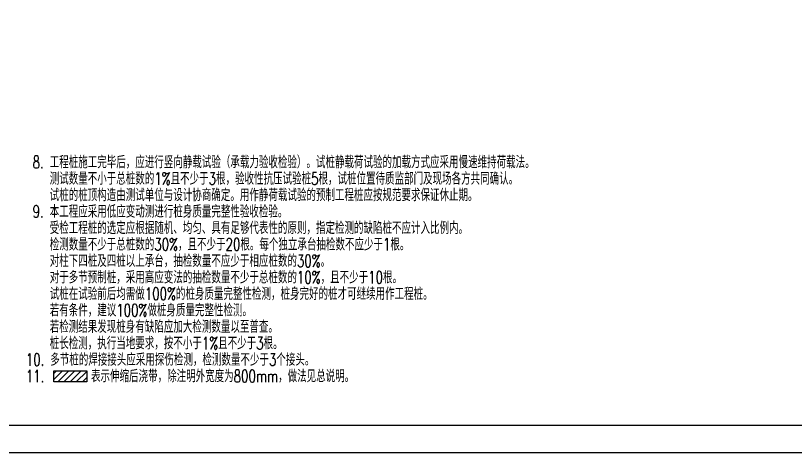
# Model space of a CAD drawing. Extents: x -1201378 to 2367219, y -619313 to 244905.
# Drawn here: x -716062 to -673434, y -96140 to -72201 of the extents above; entities that cross this region are included whole.
import ezdxf
from ezdxf.enums import TextEntityAlignment as Align

# ---------------------------------------------------------------- set-up
doc = ezdxf.new("R2010")
doc.units = 0
doc.header["$LTSCALE"] = 1000
doc.layers.get('0').update_dxf_attribs({"linetype": 'CONTINUOUS'})
doc.layers.get('Defpoints').update_dxf_attribs({"linetype": 'CONTINUOUS'})
for name, color, linetype in [('0-cxFrame', 155, 'CONTINUOUS'), ('S-HATCH1-W', 252, 'CONTINUOUS'), ('S-SHAPE', 51, 'CONTINUOUS'), ('S-SS', 111, 'CONTINUOUS')]:
    doc.layers.add(name, color=color, linetype=linetype)
doc.layers.add('0-cxText', color=131, linetype='CONTINUOUS', lineweight=25)
doc.styles.add('cx_tuming', font='simhei.ttf')
doc.styles.add('cx_tuqian1', font='')
doc.styles.add('SS1', font='tj-romans1.shx', dxfattribs={"width": 0.7, "bigfont": 'tj-hztxt1.shx'})
doc.styles.add('黑体', font='simhei.ttf', dxfattribs={"width": 0.8})
doc.styles.get('cx_tuqian1').set_extended_font_data('SimSun')

# ---------------------------------------------------------------- blocks, each defined once
blk = doc.blocks.new('TK22.A0 L(Dragon)')
at = {"layer": '0-cxFrame', "color": 7, "const_width": 0.5}
blk.add_lwpolyline([(0, 0), (-1486, 0), (-1486, 841), (0, 841)], close=True, dxfattribs=at)
at = {"layer": '0-cxFrame', "const_width": 0.5}
blk.add_lwpolyline([(-80, 10), (-1466, 10), (-1466, 831), (-80, 831)], close=True, dxfattribs=at)
at = {"style": '黑体', "flags": 4}
blk.add_attdef('图幅', text='', height=3.3, dxfattribs=at).set_placement((-40, 3), align=Align.RIGHT)
at = {"layer": '0-cxText', "flags": 4}
for tag, height, style, p in [('建设单位', 3.5, 'cx_tuming', (-45, 240)), ('项目名称', 3.5, 'cx_tuming', (-45, 210)), ('子项名称', 3.5, 'cx_tuming', (-45, 180)), ('工程编号', 3.3, 'cx_tuqian1', (-35, 165)), ('图名1', 3.5, 'cx_tuming', (-45, 87)), ('图名2', 3.5, 'cx_tuming', (-45, 79)), ('图名3', 3.5, 'cx_tuming', (-45, 71)), ('出图日期', 3.3, 'cx_tuqian1', (-39, 60)), ('专业', 3.3, 'cx_tuqian1', (-55, 52)), ('图号', 3.3, 'cx_tuqian1', (-55, 44)), ('版次', 3.3, 'cx_tuqian1', (-20, 44))]:
    blk.add_attdef(tag, text='', height=height, dxfattribs=dict(at, style=style)).set_placement(p, align=Align.MIDDLE)
at = {"layer": 'Defpoints', "color": 6, "flags": 4}
for tag, height, style, p in [('tufu', 3.3, '黑体', (-12, 12)), ('dwfname', 4, 'cx_tuqian1', (-80, 3))]:
    blk.add_attdef(tag, text='', height=height, dxfattribs=dict(at, style=style)).set_placement(p, align=Align.RIGHT)

msp = doc.modelspace()

# ---------------------------------------------------------------- hatches: boundary and pattern name
at = {"layer": 'S-HATCH1-W', "ltscale": 0.25}
h = msp.add_hatch(dxfattribs=at)
h.set_pattern_fill('ANSI31', color=256, scale=150, style=0)
h.set_pattern_definition([(45, (-3749173.47, -620469.87), (-168.379802, 168.379802), [])])
h.paths.add_polyline_path([(-713970.7, -91624.9), (-713970.7, -92224.9), (-712170.7, -92224.9), (-712170.7, -91624.9)])

# ---------------------------------------------------------------- linework, layer by layer
at = {"layer": 'S-SHAPE'}
msp.add_lwpolyline([(-713970.7, -91624.9), (-712170.7, -91624.9), (-712170.7, -92224.9), (-713970.7, -92224.9)], close=True, dxfattribs=at)

# ---------------------------------------------------------------- block references
at = {"layer": '0-cxFrame', "xscale": 150, "yscale": 150, "zscale": 150}
msp.add_blockref('TK22.A0 L(Dragon)', (-650573.1, -96102.2), dxfattribs=at)

# ---------------------------------------------------------------- texts
at = {"layer": 'S-SS', "style": 'SS1', "width": 0.7}
for s, p in [('8. 工程桩施工完毕后，应进行竖向静载试验（承载力验收检验）。试桩静载荷试验的加载方式应采用慢速维持荷载法。', (-715128.4, -80549.3)), ('测试数量不小于总桩数的1%%%且不少于3根，验收性抗压试验桩5根，试桩位置待质监部门及现场各方共同确认。', (-714198.4, -81449.3)), ('试桩的桩顶构造由测试单位与设计协商确定。用作静荷载试验的预制工程桩应按规范要求保证休止期。', (-714198.4, -82349.3)), ('9. 本工程应采用低应变动测进行桩身质量完整性验收检验。', (-715128.4, -83249.3)), ('受检工程桩的选定应根据随机、均匀、具有足够代表性的原则，指定检测的缺陷桩不应计入比例内。', (-714196.8, -84149.3)), ('检测数量不少于总桩数的30%%%，且不少于20根。每个独立承台抽检数不应少于1根。', (-714196.8, -85049.3)), ('对柱下四桩及四桩以上承台，抽检数量不应少于相应桩数的30%%%。', (-714196.8, -85949.3)), ('对于多节预制桩，采用高应变法的抽检数量不少于总桩数的10%%%，且不少于10根。', (-714196.8, -86849.3)), ('试桩在试验前后均需做100%%%的桩身质量完整性检测，桩身完好的桩才可继续用作工程桩。', (-714196.8, -87749.3)), ('若有条件，建议100%%%做桩身质量完整性检测。', (-714196.8, -88649.3)), ('若检测结果发现桩身有缺陷应加大检测数量以至普查。', (-714196.8, -89549.3)), ('桩长检测，执行当地要求，按不小于1%%%且不少于3根。', (-714196.8, -90449.3)), ('10. 多节桩的焊接接头应采用探伤检测，检测数量不少于3个接头。', (-715503.4, -91349.3)), ('11.       表示伸缩后浇带，除注明外宽度为800mm，做法见总说明。', (-715503.4, -92249.3))]:
    msp.add_text(s, height=675, dxfattribs=at).set_placement(p)

doc.saveas('drawing.dxf')
